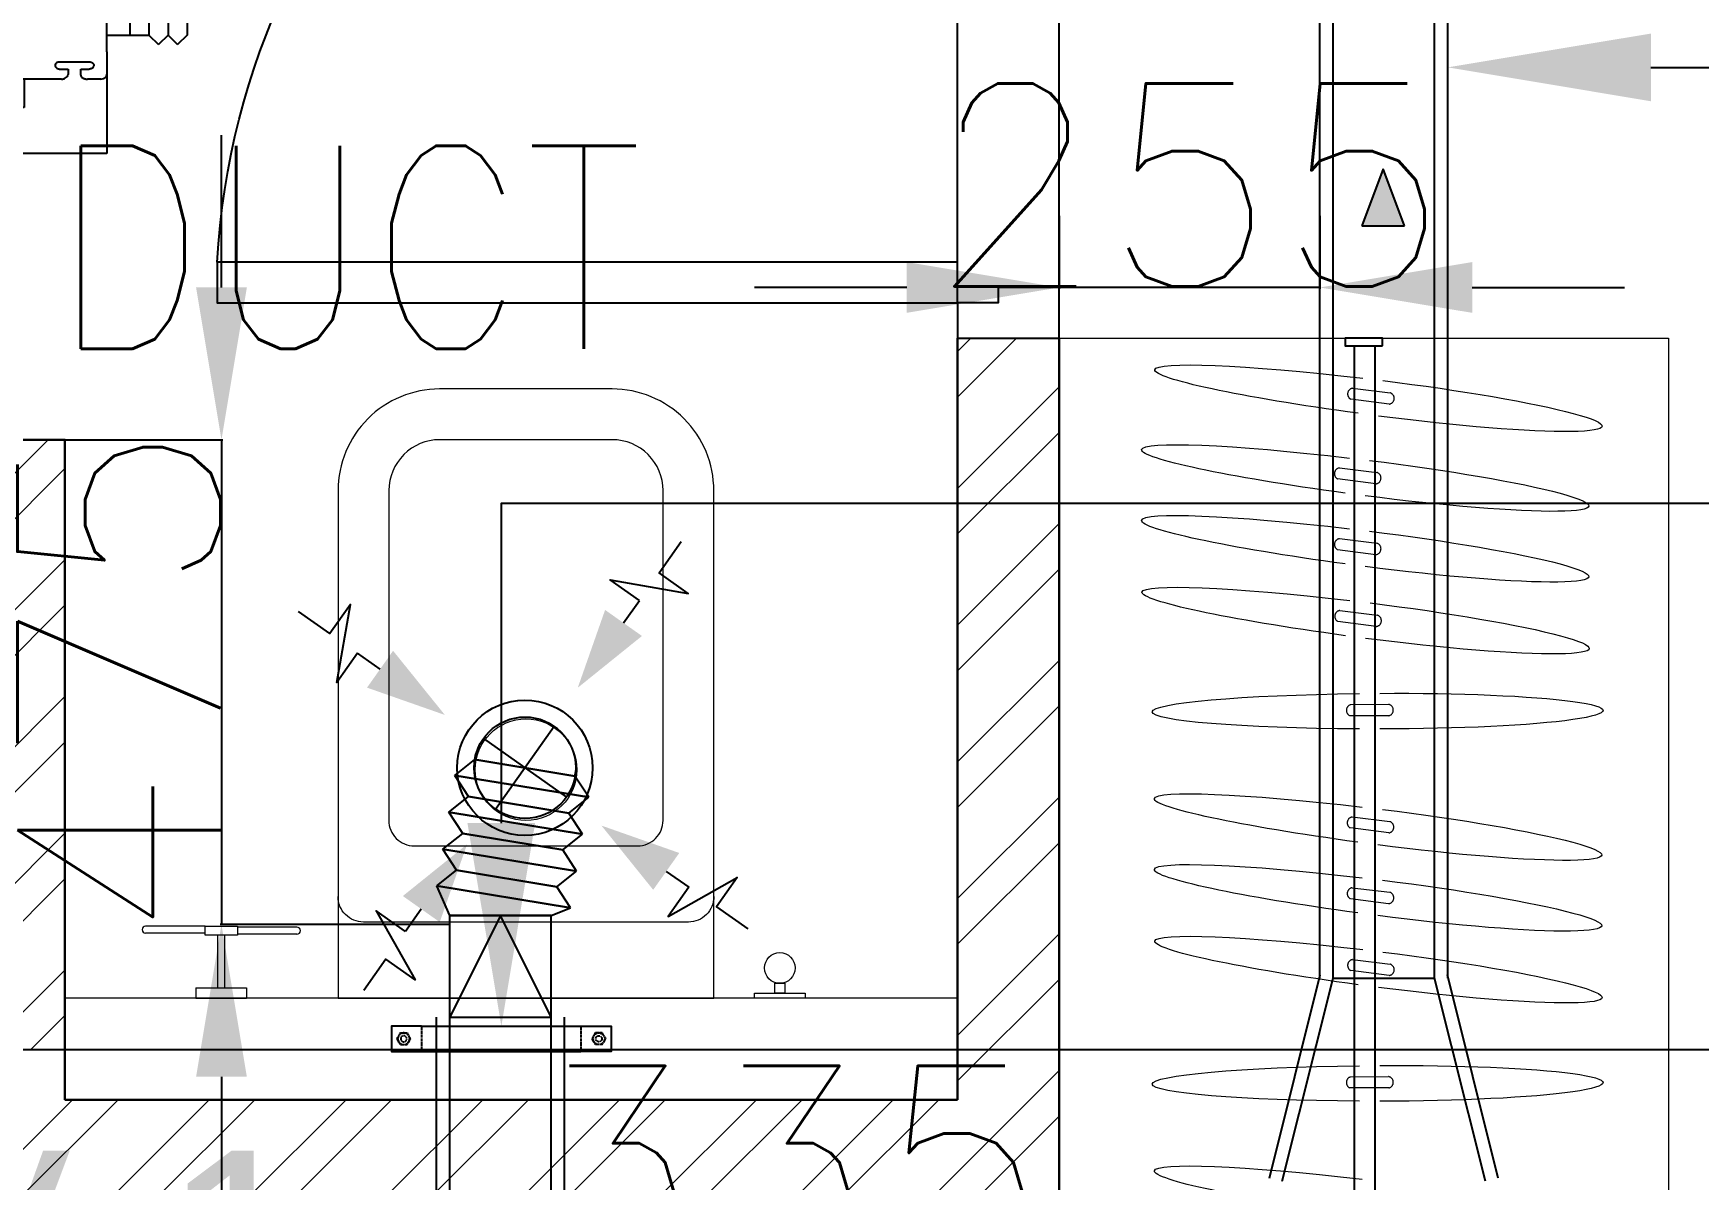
# Model space of a CAD drawing. Header units: millimetres. Extents: x -9226 to 166212, y -13 to 97274.
# Drawn here: x 41519 to 43159, y 28951 to 30080 of the extents above; entities that cross this region are included whole.
import ezdxf

# ---------------------------------------------------------------- set-up
doc = ezdxf.new("R2010")
doc.units = ezdxf.units.MM
doc.linetypes.add('23491-XR-AR-2ND FLOOR PLAN$0$23491-XR-AR-2ND FLOOR PLAN$0$Hidden_3', pattern=[7.14375, 4.7625, -2.38125])
doc.linetypes.add('HIDDEN', pattern=[9.525, 6.35, -3.175])
doc.layers.get('0').update_dxf_attribs({"color": 8})
doc.layers.get('Defpoints').update_dxf_attribs({"color": 8})
for name, color, linetype in [('-TEXT', 7, 'Continuous'), ('0.WALL OPENING', 2, 'Continuous'), ('1.INS', 8, 'Continuous'), ('1.support 2', 7, 'Continuous'), ('23491-GN-XR-PLOT LIMIT$0$ARCADE', 8, 'Continuous'), ('23491-GN-XR-PLOT LIMIT$0$RETAIL', 8, 'Continuous'), ('23491-XR-AR-2ND FLOOR PLAN$0$23491-XR-AR-2ND FLOOR PLAN$0$I-JOINERY HIDDEN', 8, '23491-XR-AR-2ND FLOOR PLAN$0$23491-XR-AR-2ND FLOOR PLAN$0$Hidden_3'), ('EAD', 30, 'Continuous'), ('ETA-AC-SUPPORT', 25, 'Continuous'), ('FAD', 3, 'Continuous'), ('IZ-EAD', 200, 'Continuous'), ('M-HVAC-FCU-02', 20, 'Continuous'), ('M-HVAC-FCU-05', 20, 'Continuous'), ('UNIT', 20, 'Continuous'), ('VCD SHE', 7, 'Continuous')]:
    doc.layers.add(name, color=color, linetype=linetype)
for name, color, linetype, lineweight in [('1.TAGGING', 7, 'Continuous', 5), ('1.XREF', 8, 'Continuous', 9), ('23491-XR-AR-2ND FLOOR PLAN$0$23491-XR-AR-2ND FLOOR PLAN$0$23491-XR-AR-TYP-FLOOR$0$A-FIXT-TOIT-PLAN', 8, 'Continuous', 5), ('23491-XR-AR-2ND FLOOR PLAN$0$23491-XR-AR-2ND FLOOR PLAN$0$23491-XR-AR-TYP-FLOOR$0$A-FURN-FREE-PLAN', 8, 'Continuous', 5), ('23491-XR-AR-2ND FLOOR PLAN$0$23491-XR-AR-2ND FLOOR PLAN$0$23491-XR-AR-TYP-FLOOR$0$A-WALL-PATT', 8, 'Continuous', 5), ('23491-XR-AR-2ND FLOOR PLAN$0$23491-XR-AR-2ND FLOOR PLAN$0$23491-XR-AR-TYP-FLOOR$0$Zone-6_30May22$0$TYP$0$2B+G+19+R Typical Floor$0$A-DOOR', 8, 'Continuous', 25), ('23491-XR-AR-2ND FLOOR PLAN$0$23491-XR-AR-2ND FLOOR PLAN$0$A-FURN-FREE-PLAN', 8, 'Continuous', 5), ('23491-XR-AR-2ND FLOOR PLAN$0$23491-XR-AR-2ND FLOOR PLAN$0$A-WALL', 8, 'Continuous', 30), ('23491-XR-AR-2ND FLOOR PLAN$0$A-ANNO-DIMS', 8, 'Continuous', 5), ('23491-XR-AR-2ND FLOOR PLAN$0$A-WALL-CAVI', 8, 'Continuous', 15), ('A-ANNO-DIMS', 8, 'Continuous', 9)]:
    doc.layers.add(name, color=color, linetype=linetype, lineweight=lineweight)
doc.styles.add('JSE', font='romans.shx', dxfattribs={"width": 0.85})
doc.styles.add('ROMANS', font='isocp.shx', dxfattribs={"width": 0.8})
doc.styles.add('SDC-TEXT-ARB', font='sdc-arb.shx', dxfattribs={"height": 0.5})
doc.styles.get("Standard").update_dxf_attribs({"font": 'romans.shx', "height": 200})
doc.dimstyles.new('ISO-25', dxfattribs={"dimtxt": 200, "dimasz": 150, "dimexe": 1.25, "dimexo": 0.625, "dimgap": 1, "dimtad": 1, "dimtoh": 1, "dimdec": 0, "dimrnd": 5, "dimtxsty": 'Standard', "dimcen": 2.5, "dimclrd": 256, "dimclre": 256, "dimclrt": 7, "dimadec": 0, "dimazin": 0, "dimtfac": 1, "dimtdec": 0, "dimtix": 1, "dimtmove": 2, "dimatfit": 3, "dimfxl": 1, "dimarcsym": 1})
doc.dimstyles.new('JSE-1.25', dxfattribs={"dimtxt": 200, "dimasz": 150, "dimexe": 0.18, "dimexo": 0.0625, "dimgap": 20, "dimtad": 1, "dimdec": 0, "dimrnd": 5, "dimzin": 0, "dimdsep": 46, "dimtxsty": 'ROMANS', "dimcen": 0.09, "dimclrd": 256, "dimclre": 256, "dimclrt": 7, "dimadec": 0, "dimazin": 0, "dimtfac": 1, "dimtdec": 0, "dimtofl": 0, "dimtmove": 0, "dimatfit": 3, "dimfxl": 1, "dimtolj": 1, "dimtzin": 0, "dimarcsym": 0})

# ---------------------------------------------------------------- blocks, each defined once
blk = doc.blocks.new('23491-GN-XR-PLOT LIMIT')
at = {"layer": '23491-GN-XR-PLOT LIMIT$0$ARCADE', "color": 8}
blk.add_lwpolyline([(48271.7, 23525.6, 0.000496), (5000, 16088.4), (5000, 11014.2, -0.000526), (50902.2, 18902.5), (55000, 23715.1), (55000, 82243.6), (50763.6, 86480), (9264.6, 86480), (5000, 82215.4), (5000, 81480), (48692.6, 81480), (50500, 80172.6), (50500, 25555.4)], format="xyb", close=True, dxfattribs=at)
at = {"layer": '23491-GN-XR-PLOT LIMIT$0$RETAIL', "color": 8}
blk.add_lwpolyline([(48271.7, 23525.6), (50500, 25555.4), (50500, 80172.6), (48692.6, 81480), (5000, 81480), (5000, 71480), (40000, 71480), (40000, 32256.2, 0.000401), (5000, 26236.7), (5000, 16088.4, -0.000496)], format="xyb", close=True, dxfattribs=at)
blk = doc.blocks.new('*U530')
at = {"layer": '23491-XR-AR-2ND FLOOR PLAN$0$23491-XR-AR-2ND FLOOR PLAN$0$I-JOINERY HIDDEN', "color": 8, "linetype": 'ByBlock', "ltscale": 5, "extrusion": (-5.56122e-21, -2.50539e-08, 1), "elevation": 0}
blk.add_lwpolyline([(257, 18.4), (264.6, 18.4), (264.6, -18.4), (257, -18.4)], close=True, dxfattribs=at)
at = {"layer": '23491-XR-AR-2ND FLOOR PLAN$0$23491-XR-AR-2ND FLOOR PLAN$0$I-JOINERY HIDDEN', "color": 8, "linetype": 'ByBlock', "ltscale": 5, "extrusion": (-5.56122e-21, -2.50539e-08, 1)}
blk.add_lwpolyline([(1749.5, 18.4), (1757, 18.4), (1757, -18.4), (1749.5, -18.4)], close=True, dxfattribs=at)
at = {"layer": '23491-XR-AR-2ND FLOOR PLAN$0$23491-XR-AR-2ND FLOOR PLAN$0$I-JOINERY HIDDEN', "color": 8, "linetype": 'ByBlock', "ltscale": 5, "extrusion": (-5.56122e-21, -2.50539e-08, 1), "elevation": 0}
for points in [[(1749.5, 11), (264.6, 11)], [(264.6, -9), (1749.5, -9)]]:
    blk.add_lwpolyline(points, dxfattribs=at)
blk = doc.blocks.new('*U505')
at = {"layer": '23491-XR-AR-2ND FLOOR PLAN$0$23491-XR-AR-2ND FLOOR PLAN$0$23491-XR-AR-TYP-FLOOR$0$Zone-6_30May22$0$TYP$0$2B+G+19+R Typical Floor$0$A-DOOR', "color": 8}
for p, q in [((0.765, 0), (0.035, 0)), ((0.75, -0.1), (0.05, -0.1))]:
    blk.add_line(p, q, dxfattribs=at)
blk.add_lwpolyline([(0.725, 0), (0.725, 0.7289), (0.765, 0.7289), (0.765, 0)], close=True, dxfattribs=at)
for points in [[(0.035, 0), (0, 0), (0, -0.1), (0.05, -0.1), (0.05, -0.04), (0.035, -0.04), (0.035, 0)], [(0.765, 0), (0.8, 0), (0.8, -0.1), (0.75, -0.1), (0.75, -0.04), (0.765, -0.04), (0.765, 0)]]:
    blk.add_lwpolyline(points, dxfattribs=at)
blk.add_arc((0.765, 0), 0.73, 93.1411, 180, dxfattribs=at)
blk = doc.blocks.new('23491-XR-AR-2ND FLOOR PLAN$0$wewewe')
at = {"color": 8, "ltscale": 0.05}
blk.add_line((42149, 29130, 0), (41859, 29130, 0), dxfattribs=at)
at = {"color": 8, "elevation": 0}
blk.add_lwpolyline([(42089, 29730), (41919, 29730, 0.414214), (41819, 29630), (41819, 29130), (42189, 29130), (42189, 29630, 0.414214)], format="xyb", close=True, dxfattribs=at)
at = {"color": 8, "ltscale": 0.2, "elevation": 0}
blk.add_lwpolyline([(42089, 29680), (41919, 29680, 0.414214), (41869, 29630), (41869, 29305, 0.414214), (41894, 29280), (42114, 29280, 0.414214), (42139, 29305), (42139, 29630, 0.414214)], format="xyb", close=True, dxfattribs=at)
at = {"color": 8, "elevation": 0}
blk.add_lwpolyline([(42189, 29230, -0.414214), (42164, 29205), (41844, 29205, -0.414214), (41819, 29230)], format="xyb", dxfattribs=at)
for points in [[(41688, 29201), (41629.5, 29201)], [(41688, 29194), (41629.5, 29194)], [(41700.5, 29140), (41700.5, 29192)], [(41707.5, 29140), (41707.5, 29192)], [(41778.5, 29200), (41720, 29200)], [(41778.5, 29193), (41720, 29193)], [(41679.1, 29140), (41679.1, 29130)], [(41679.1, 29140), (41728.9, 29140)], [(41679.1, 29130), (41728.9, 29130)], [(41728.9, 29140), (41728.9, 29130)]]:
    blk.add_lwpolyline(points, dxfattribs=at)
for points in [[(41720, 29201), (41720, 29192), (41688, 29192), (41688, 29201), (41720, 29201)], [(42249, 29135), (42249, 29144.6), (42259, 29144.6), (42259, 29135)], [(42429, 29030), (42429, 29130), (41550, 29130), (41550, 29030)], [(42229, 29130), (42229, 29135), (42279, 29135), (42279, 29130)]]:
    blk.add_lwpolyline(points, close=True, dxfattribs=at)
at = {"color": 8, "ltscale": 0.2}
blk.add_circle((42004, 29355, 0), 50, dxfattribs=at)
at = {"color": 8}
blk.add_circle((42254, 29159.7, 0), 15.1, dxfattribs=at)
for centre, start, end in [((41629.5, 29197.5, 0), 90.0002, 270.0002), ((41778.5, 29196.5, 0), 270.0002, 90.0002)]:
    blk.add_arc(centre, 3.5, start, end, dxfattribs=at)
at = {"layer": '23491-XR-AR-2ND FLOOR PLAN$0$23491-XR-AR-2ND FLOOR PLAN$0$A-WALL', "color": 8}
blk.add_line((41550, 29030), (42429, 29030), dxfattribs=at)
blk = doc.blocks.new('23491-XR-AR-2ND FLOOR PLAN')
at = {"layer": '23491-XR-AR-2ND FLOOR PLAN$0$23491-XR-AR-2ND FLOOR PLAN$0$23491-XR-AR-TYP-FLOOR$0$A-WALL-PATT'}
h = blk.add_hatch(dxfattribs=at)
h.set_pattern_fill('ANSI32', color=8, scale=10)
h.paths.add_polyline_path([(42059.9, 27280), (43029, 27280.1), (43029, 28180), (42429, 28180), (42429, 28930), (40150, 28930), (40150, 29080), (40500, 29080), (41450, 29080), (41550, 29030), (42429, 29030), (42429, 29780), (42529, 29780), (42529, 28280), (43129, 28280), (43129, 27280), (43600, 27280), (43600, 27180), (42059.9, 27180)])
h = blk.add_hatch(dxfattribs=at)
h.set_pattern_fill('ANSI32', color=8, scale=10)
h.set_pattern_definition([(45, (-457312.73, 563742.86), (-67.351921, 67.351921), []), (45, (-457267.83, 563742.86), (-67.351921, 67.351921), [])])
h.paths.add_polyline_path([(41450, 29080), (41550, 29080), (41550, 29680), (40650, 29680), (40650, 29580), (41450, 29580)])
at = {"layer": '23491-XR-AR-2ND FLOOR PLAN$0$23491-XR-AR-2ND FLOOR PLAN$0$23491-XR-AR-TYP-FLOOR$0$A-FURN-FREE-PLAN', "color": 8}
blk.add_lwpolyline([(42529, 29780), (43129, 29780), (43129, 28280)], dxfattribs=at)
at = {"layer": '23491-XR-AR-2ND FLOOR PLAN$0$23491-XR-AR-2ND FLOOR PLAN$0$A-FURN-FREE-PLAN', "color": 8}
for p, q in [((42853.9, 29715.1, 0), (42816.2, 29720, 0)), ((42818, 29730.8, 0), (42855, 29726.3, 0)), ((42805, 29652.3, 0), (42842, 29647.8, 0)), ((42840.9, 29636.5, 0), (42803.1, 29641.4, 0)), ((42840.9, 29566.8, 0), (42803.1, 29571.7, 0)), ((42805, 29582.6, 0), (42842, 29578.1, 0)), ((42805.4, 29511.8, 0), (42842.3, 29507.3, 0)), ((42841.3, 29496.1, 0), (42803.5, 29501, 0)), ((42853.7, 29408.1, 0), (42815.6, 29408.1, 0)), ((42816.1, 29419.1, 0), (42853.3, 29419.4, 0)), ((42817.6, 29308.5, 0), (42854.6, 29304, 0)), ((42853.6, 29292.7, 0), (42815.8, 29297.6, 0)), ((42853.5, 29223, 0), (42815.8, 29227.9, 0)), ((42817.6, 29238.8, 0), (42854.6, 29234.3, 0)), ((42818, 29168, 0), (42855, 29163.5, 0)), ((42853.9, 29152.3, 0), (42816.2, 29157.2, 0)), ((42816.1, 29052.5, 0), (42853.3, 29052.8, 0)), ((42853.7, 29041.5, 0), (42815.6, 29041.5, 0))]:
    blk.add_line(p, q, dxfattribs=at)
at = {"layer": '23491-XR-AR-2ND FLOOR PLAN$0$23491-XR-AR-2ND FLOOR PLAN$0$A-FURN-FREE-PLAN', "color": 8, "linetype": '23491-XR-AR-2ND FLOOR PLAN$0$23491-XR-AR-2ND FLOOR PLAN$0$Hidden_3', "ltscale": 10}
for centre, radius, start, end in [((42818.9, 29725.1, 0), 5.8, 98.9275, 241.7974), ((42853.2, 29720.8, 0), 5.78, 277.3818, 72.0344), ((42805.9, 29646.5, 0), 5.8, 98.9275, 241.7974), ((42840.2, 29642.3, 0), 5.78, 277.3818, 72.0344), ((42805.9, 29576.8, 0), 5.8, 98.9275, 241.7974), ((42840.2, 29572.6, 0), 5.78, 277.3818, 72.0344), ((42806.3, 29506.1, 0), 5.8, 98.9275, 241.7974), ((42840.6, 29501.8, 0), 5.78, 277.3818, 72.0344), ((42817.7, 29413.5, 0), 5.8, 106.3119, 249.1817), ((42852.3, 29413.7, 0), 5.78, 284.7662, 79.4188), ((42818.5, 29302.7, 0), 5.8, 98.9275, 241.7974), ((42852.8, 29298.5, 0), 5.78, 277.3818, 72.0344), ((42818.5, 29233, 0), 5.8, 98.9275, 241.7974), ((42852.8, 29228.8, 0), 5.78, 277.3818, 72.0344), ((42818.9, 29162.3, 0), 5.8, 98.9275, 241.7974), ((42853.2, 29158, 0), 5.78, 277.3818, 72.0344), ((42817.7, 29046.9, 0), 5.8, 106.3119, 249.1817), ((42852.3, 29047.1, 0), 5.78, 284.7662, 79.4188)]:
    blk.add_arc(centre, radius, start, end, dxfattribs=at)
at = {"layer": '23491-XR-AR-2ND FLOOR PLAN$0$23491-XR-AR-2ND FLOOR PLAN$0$A-FURN-FREE-PLAN', "color": 8, "lineweight": 0, "ltscale": 10, "extrusion": (-1.29042e-09, 1.18861e-10, -1)}
for centre, major_axis, ratio, start_param, end_param in [((42853.6, 29719.8, 0), (230.4, -29.1, 0), 0.075611, 1.691856, 4.591299), ((42853.6, 29719.8, 0), (210.1, -26.5, 0), 0.082947, 4.674333, 7.892004), ((42840.6, 29641.2, 0), (230.4, -29.1, 0), 0.075611, 1.691856, 4.591299), ((42840.6, 29641.2, 0), (210.1, -26.5, 0), 0.082947, 4.674333, 7.892004), ((42840.6, 29571.5, 0), (230.4, -29.1, 0), 0.075611, 1.691856, 4.591299), ((42840.6, 29571.5, 0), (210.1, -26.5, 0), 0.082947, 4.674333, 7.892004), ((42841, 29500.8, 0), (230.4, -29.1, 0), 0.075611, 1.691856, 4.591299), ((42841, 29500.8, 0), (210.1, -26.5, 0), 0.082947, 4.674333, 7.892004), ((42853.2, 29297.4, 0), (230.4, -29.1, 0), 0.075611, 1.691856, 4.591299), ((42853.2, 29297.4, 0), (210.1, -26.5, 0), 0.082947, 4.674333, 7.892004), ((42853.2, 29227.7, 0), (230.4, -29.1, 0), 0.075611, 1.691856, 4.591299), ((42853.2, 29227.7, 0), (210.1, -26.5, 0), 0.082947, 4.674333, 7.892004), ((42853.6, 29157, 0), (230.4, -29.1, 0), 0.075611, 1.691856, 4.591299), ((42853.6, 29157, 0), (210.1, -26.5, 0), 0.082947, 4.674333, 7.892004), ((42853.2, 28930.8, 0), (230.4, -29.1, 0), 0.075611, 1.691856, 4.591299)]:
    blk.add_ellipse(centre, major_axis=major_axis, ratio=ratio, start_param=start_param, end_param=end_param, dxfattribs=at)
at = {"layer": '23491-XR-AR-2ND FLOOR PLAN$0$23491-XR-AR-2ND FLOOR PLAN$0$A-FURN-FREE-PLAN', "color": 8, "lineweight": 0, "ltscale": 10, "extrusion": (-1.29499e-09, -4.79752e-11, -1)}
for centre, major_axis, ratio, start_param, end_param in [((42852.8, 29412.7, 0), (232.3, 0.8, 0), 0.075611, 1.691856, 4.591299), ((42852.8, 29412.7, 0), (211.8, 0.7, 0), 0.082947, 4.674333, 7.892004), ((42852.8, 29046.1, 0), (232.3, 0.8, 0), 0.075611, 1.691856, 4.591299), ((42852.8, 29046.1, 0), (211.8, 0.7, 0), 0.082947, 4.674333, 7.892004)]:
    blk.add_ellipse(centre, major_axis=major_axis, ratio=ratio, start_param=start_param, end_param=end_param, dxfattribs=at)
at = {"layer": '23491-XR-AR-2ND FLOOR PLAN$0$23491-XR-AR-2ND FLOOR PLAN$0$A-WALL', "color": 8}
for p, q in [((42429, 29030), (42429, 29780)), ((42529, 29780), (42529, 28280))]:
    blk.add_line(p, q, dxfattribs=at)
blk.add_lwpolyline([(41550, 29030), (41550, 29680), (40650, 29680)], dxfattribs=at)
at = {"layer": '23491-XR-AR-2ND FLOOR PLAN$0$A-ANNO-DIMS', "color": 8}
blk.add_line((42429, 29780), (42529, 29780), dxfattribs=at)
at = {"layer": '23491-XR-AR-2ND FLOOR PLAN$0$23491-XR-AR-2ND FLOOR PLAN$0$23491-XR-AR-TYP-FLOOR$0$A-FIXT-TOIT-PLAN', "color": 8}
blk.add_blockref('23491-XR-AR-2ND FLOOR PLAN$0$wewewe', (0, 0), dxfattribs=at)
at = {"layer": '23491-XR-AR-2ND FLOOR PLAN$0$23491-XR-AR-2ND FLOOR PLAN$0$23491-XR-AR-TYP-FLOOR$0$Zone-6_30May22$0$TYP$0$2B+G+19+R Typical Floor$0$A-DOOR', "color": 8, "xscale": -1000.000000000021, "yscale": 1000.000000000021, "zscale": 1000.000000000017, "rotation": 90}
blk.add_blockref('*U505', (42429, 30580), dxfattribs=at)
at = {"layer": '23491-XR-AR-2ND FLOOR PLAN$0$23491-XR-AR-2ND FLOOR PLAN$0$A-FURN-FREE-PLAN', "color": 8, "ltscale": 10, "extrusion": (2.50539e-08, -2.13691e-09, 1), "xscale": -0.9999999999999984, "rotation": 270.0000198461955}
blk.add_blockref('*U530', (42829, 28023, 0), dxfattribs=at)
at = {"layer": '23491-XR-AR-2ND FLOOR PLAN$0$A-WALL-CAVI', "color": 8}
blk.add_blockref('23491-GN-XR-PLOT LIMIT', (0, 0), dxfattribs=at)
blk = doc.blocks.new('XREF')
at = {"layer": 'A-ANNO-DIMS', "color": 8}
blk.add_blockref('23491-XR-AR-2ND FLOOR PLAN', (0, 0), dxfattribs=at)
blk = doc.blocks.new('IZ-DV 150')
at = {"layer": 'IZ-EAD'}
for p, q in [((0, 75), (0, -75)), ((-75, 0), (75, 0))]:
    blk.add_line(p, q, dxfattribs=at)
for points in [[(-4.5, 299.5), (-57.4, 299.5), (48.4, 349.7), (-4.5, 349.7), (-4.5, 406.3)], [(-4.5, 258.8), (-4.5, 299.5)], [(-299.5, 4.5), (-299.5, 57.4), (-349.7, -48.4), (-349.7, 4.5), (-406.3, 4.5)], [(299.5, 4.5), (299.5, 57.4), (349.7, -48.4), (349.7, 4.5), (406.3, 4.5)], [(-258.8, 4.5), (-299.5, 4.5)], [(258.8, 4.5), (299.5, 4.5)], [(-4.5, -258.8), (-4.5, -299.5)], [(-4.5, -299.5), (-57.4, -299.5), (48.4, -349.7), (-4.5, -349.7), (-4.5, -406.3)]]:
    blk.add_lwpolyline(points, dxfattribs=at)
for radius in [100, 75]:
    blk.add_circle((0, 0), radius, dxfattribs=at)
for points in [[(28.8, 258.8), (-4.5, 141.6), (-37.9, 258.8)], [(-258.8, -28.8), (-141.6, 4.5), (-258.8, 37.9)], [(258.8, -28.8), (141.6, 4.5), (258.8, 37.9)], [(28.8, -258.8), (-4.5, -141.6), (-37.9, -258.8)]]:
    blk.add_solid(points, dxfattribs=at)
blk = doc.blocks.new('HVAC-VOL-SPD-S01-M-01-0400 R-01$0$HVAC-VOL-SPD-S01-M-01-0400 R-01$0$A$C2F9C6816')
blk.add_hatch(color=256).paths.add_polyline_path([(-198.8, -78.6), (-398.8, -153.6), (-198.8, -228.6)])
for p, q in [((-198.8, -78.6), (-398.8, -153.6)), ((-198.8, -228.6), (-198.8, -78.6)), ((-398.8, -153.6), (-198.8, -228.6))]:
    blk.add_line(p, q)
blk = doc.blocks.new('t')
at = {"layer": 'ETA-AC-SUPPORT', "color": 7, "linetype": 'HIDDEN', "ltscale": 0.3, "extrusion": (2.40653e-07, 5.25136e-08, 1)}
for p, q in [((4429.3, -9484.4, 0), (4379.3, -9484.4, 0)), ((4392.9, -9513, 0), (4404.3, -9506.4, 0)), ((4392.9, -9526.2, 0), (4392.9, -9513, 0)), ((4392.9, -9526.2, 0), (4404.3, -9532.9, 0)), ((4415.8, -9513, 0), (4404.3, -9506.4, 0)), ((4415.8, -9526.2, 0), (4404.3, -9532.9, 0)), ((4415.8, -9526.2, 0), (4415.8, -9513, 0))]:
    blk.add_line(p, q, dxfattribs=at)
at = {"layer": 'ETA-AC-SUPPORT', "color": 7, "linetype": 'Continuous', "ltscale": 0.3, "extrusion": (2.40653e-07, 5.25136e-08, 1), "elevation": 0}
blk.add_lwpolyline([(4429.3, -9484.4), (4429.3, -9543.9), (4379.3, -9543.9), (4379.3, -9484.4)], dxfattribs=at)
at = {"layer": 'ETA-AC-SUPPORT', "color": 7, "linetype": 'HIDDEN', "ltscale": 0.3, "extrusion": (2.40653e-07, 5.25136e-08, 1)}
for radius in [11.5, 6]:
    blk.add_circle((4404.3, -9519.6, 0), radius, dxfattribs=at)
blk = doc.blocks.new('*U554')
at = {"layer": 'ETA-AC-SUPPORT', "color": 7, "linetype": 'Continuous', "ltscale": 0.3, "extrusion": (2.40653e-07, 5.25136e-08, 1)}
for p, q in [((4404.3, -9357.5, 0), (4404.3, -9514.1, 0)), ((4429.3, -9357.5, 0), (4429.3, -9514.1, 0))]:
    blk.add_line(p, q, dxfattribs=at)
at = {"color": 7, "linetype": 'Continuous', "xscale": -0.5, "yscale": 0.5, "zscale": 0.5, "rotation": 180}
blk.add_blockref('t', (2214.7, -14099.7, 0), dxfattribs=at)
at = {"color": 7, "linetype": 'Continuous', "xscale": 0.5, "yscale": 0.5, "zscale": 0.5}
blk.add_blockref('t', (2214.7, -4771.9, 0), dxfattribs=at)
blk = doc.blocks.new('DG')
at = {"color": 1}
for p, q in [((41953.6, 29364.9), (41954.6, 29370.8)), ((41934.1, 29349.4), (41953.6, 29364.9)), ((41953.6, 29364.9), (42052.3, 29348.6)), ((42052.3, 29348.6), (41953.6, 29364.9)), ((42052.3, 29348.6), (42053.3, 29354.6)), ((42065.8, 29327.8), (41934.1, 29349.4)), ((41947.6, 29328.6), (41934.1, 29349.4)), ((41934.1, 29349.4), (42065.8, 29327.8)), ((42065.8, 29327.8), (42052.3, 29348.6)), ((41928.2, 29313.1), (41947.6, 29328.6)), ((41947.6, 29328.6), (42046.3, 29312.3)), ((42046.3, 29312.3), (41947.6, 29328.6)), ((42046.3, 29312.3), (42065.8, 29327.8)), ((42059.8, 29291.5), (41928.2, 29313.1)), ((41941.7, 29292.3), (41928.2, 29313.1)), ((41928.2, 29313.1), (42059.8, 29291.5)), ((42059.8, 29291.5), (42046.3, 29312.3)), ((41922.2, 29276.8), (41941.7, 29292.3)), ((41941.7, 29292.3), (42040.3, 29276)), ((42040.3, 29276), (41941.7, 29292.3)), ((42040.3, 29276), (42059.8, 29291.5)), ((42053.8, 29255.2), (41922.2, 29276.8)), ((41935.7, 29256), (41922.2, 29276.8)), ((41922.2, 29276.8), (42053.8, 29255.2)), ((42053.8, 29255.2), (42040.3, 29276)), ((41916.2, 29240.5), (41935.7, 29256)), ((41935.7, 29256), (42034.4, 29239.7)), ((42034.4, 29239.7), (41935.7, 29256)), ((42047.9, 29218.9), (41916.2, 29240.5)), ((41929, 29211.4, 0), (41916.2, 29240.5)), ((41916.2, 29240.5), (42047.9, 29218.9)), ((42034.4, 29239.7), (42053.8, 29255.2)), ((42047.9, 29218.9), (42034.4, 29239.7)), ((41929, 29202.5, 0), (41929, 29211.4, 0)), ((41929, 29211.4, 0), (42029, 29211.4, 0)), ((42029, 29211.4, 0), (41929, 29211.4, 0)), ((42029, 29211.4, 0), (42047.9, 29218.9)), ((42029, 29198.1, 0), (42029, 29211.4, 0))]:
    blk.add_line(p, q, dxfattribs=at)
at = {"layer": 'EAD', "elevation": 0}
blk.add_lwpolyline([(41929, 29211.4), (42029, 29211.4)], dxfattribs=at)
blk = doc.blocks.new('*D456')
at = {"layer": 'Defpoints', "color": 0, "transparency": 16777216}
for p in [(42428.9, 28862.2), (42093.5, 28781, -0.1), (42428.9, 28781.1, -0.2)]:
    blk.add_point(p, dxfattribs=at)
at = {"layer": 'VCD SHE', "lineweight": -2, "transparency": 16777216}
for p, q in [((42093.5, 28781.6), (42093.5, 28863.4)), ((42428.9, 28781.8), (42428.9, 28863.4)), ((41943.5, 28862.2), (41793.5, 28862.2)), ((42093.5, 28862.2), (42428.9, 28862.2)), ((42578.9, 28862.2), (42728.9, 28862.2))]:
    blk.add_line(p, q, dxfattribs=at)
at = {"layer": 'VCD SHE', "transparency": 16777216}
for points in [[(41943.5, 28887.2), (41943.5, 28837.2), (42093.5, 28862.2)], [(42578.9, 28887.2), (42578.9, 28837.2), (42428.9, 28862.2)]]:
    blk.add_solid(points, dxfattribs=at)
at = {"layer": 'VCD SHE', "color": 7, "transparency": 16777216, "insert": (42261.2, 28963.2), "char_height": 200, "attachment_point": 5}
blk.add_mtext('335', dxfattribs=at)
blk = doc.blocks.new('*D457')
at = {"layer": 'Defpoints', "color": 0, "transparency": 16777216}
for p in [(41550, 29680), (41704.2, 29202.5), (41929, 29202.5, 0)]:
    blk.add_point(p, dxfattribs=at)
at = {"layer": 'VCD SHE', "lineweight": -2, "transparency": 16777216}
for p, q in [((41704.2, 29830), (41704.2, 29980)), ((41550.6, 29680), (41705.5, 29680)), ((41704.2, 29680), (41704.2, 29202.5)), ((41928.4, 29202.5), (41703, 29202.5)), ((41704.2, 29052.5), (41704.2, 28902.5))]:
    blk.add_line(p, q, dxfattribs=at)
at = {"layer": 'VCD SHE', "transparency": 16777216}
for points in [[(41679.2, 29830), (41729.2, 29830), (41704.2, 29680)], [(41679.2, 29052.5), (41729.2, 29052.5), (41704.2, 29202.5)]]:
    blk.add_solid(points, dxfattribs=at)
at = {"layer": 'VCD SHE', "color": 7, "transparency": 16777216, "insert": (41603.2, 29441.3), "char_height": 200, "attachment_point": 5, "rotation": 90}
blk.add_mtext('475', dxfattribs=at)
blk = doc.blocks.new('*D459')
at = {"layer": 'Defpoints', "color": 0, "transparency": 16777216}
for p in [(42529, 29901.2), (42785.8, 29901.2), (42529, 29830)]:
    blk.add_point(p, dxfattribs=at)
at = {"layer": 'VCD SHE', "lineweight": -2, "transparency": 16777216}
for p, q in [((42529, 29900.5), (42529, 29828.7)), ((42785.8, 29900.5), (42785.8, 29828.7)), ((42379, 29830), (42229, 29830)), ((42785.8, 29830), (42529, 29830)), ((42935.8, 29830), (43085.8, 29830))]:
    blk.add_line(p, q, dxfattribs=at)
at = {"layer": 'VCD SHE', "transparency": 16777216}
for points in [[(42379, 29855), (42379, 29805), (42529, 29830)], [(42935.8, 29855), (42935.8, 29805), (42785.8, 29830)]]:
    blk.add_solid(points, dxfattribs=at)
at = {"layer": 'VCD SHE', "color": 7, "transparency": 16777216, "insert": (42657.4, 29931), "char_height": 200, "attachment_point": 5}
blk.add_mtext('255', dxfattribs=at)
blk = doc.blocks.new('815')
at = {"layer": 'M-HVAC-FCU-02', "color": 30}
for p, q in [((-402.3, -23.8), (-402.3, -43.8)), ((402.3, -23.8), (402.3, -43.8)), ((-402.3, -43.8), (-412.3, -53.8)), ((402.3, -43.8), (-402.3, -43.8)), ((402.3, -43.8), (412.3, -53.8)), ((-402.3, -63.8), (-412.3, -53.8)), ((-402.3, -63.8), (-412.3, -73.8)), ((402.3, -63.8), (-402.3, -63.8)), ((402.3, -63.8), (412.3, -53.8)), ((402.3, -63.8), (412.3, -73.8)), ((-402.3, -83.8), (-412.3, -73.8)), ((402.3, -83.8), (-402.3, -83.8)), ((402.3, -83.8), (412.3, -73.8))]:
    blk.add_line(p, q, dxfattribs=at)
at = {"layer": 'M-HVAC-FCU-05', "color": 30}
for p, q in [((-422, 586.7), (-419.6, 592.1)), ((419.1, 592.3), (-419.6, 592.1)), ((-402.5, 592.1), (419.1, 592.3)), ((421.5, 586.9), (419.1, 592.3)), ((-422, 567.1), (-422, 586.7)), ((421.5, 567.3), (421.5, 586.9)), ((-450.2, 561.3), (-450.2, 551.6)), ((-422, 567.6), (-445.8, 567.6)), ((-422, 567.6), (421.5, 567.8)), ((421.5, 567.8), (445.3, 567.8)), ((449.7, 561.5), (449.7, 551.9)), ((-445.1, 544.6), (-439.4, 544.6)), ((-439.4, 544.6), (-439.4, 550.6)), ((-431.6, 552.7), (-431.6, 523.1)), ((431.1, 552.9), (431.2, 523.4)), ((438.9, 544.9), (438.9, 550.8)), ((444.7, 544.9), (438.9, 544.9)), ((-450.2, 524.3), (-450.2, 514.9)), ((-439.2, 531.3), (-445.9, 531.3)), ((-439.2, 524.5), (-439.2, 531.3)), ((438.7, 531.6), (445.5, 531.6)), ((438.7, 524.8), (438.7, 531.6)), ((449.7, 524.6), (449.7, 515.1)), ((-450, 47.3), (-450.2, 514.9)), ((-132, 517.4), (-265.5, 517.3)), ((-265.5, 517.3), (-265.4, 329.5)), ((-131.9, 329.6), (-132, 517.4)), ((140.3, 517.5), (273.7, 517.5)), ((140.3, 329.6), (140.3, 517.5)), ((273.7, 517.5), (273.8, 329.7)), ((450, 47.6), (449.7, 515.1)), ((29.7, 458.4), (-30.5, 458.4)), ((-30.4, 388.7), (-30.5, 458.4)), ((29.8, 388.7), (29.7, 458.4)), ((-132, 429.5), (-30.5, 429.5)), ((-132, 417.5), (-30.4, 417.6)), ((-31.8, 417.6), (-31.8, 329.6)), ((-30.4, 417.6), (-31.8, 417.6)), ((-30.4, 329.6), (-30.4, 417.6)), ((140.3, 429.5), (29.8, 429.5)), ((29.8, 329.6), (29.8, 417.6)), ((29.8, 417.6), (31.1, 417.6)), ((140.3, 417.6), (29.8, 417.6)), ((31.1, 417.6), (31.1, 329.6)), ((-30.4, 388.7), (29.8, 388.7)), ((418.7, 329.7), (-419, 329.5)), ((418.7, 288.1), (418.7, 329.7)), ((-418.9, 287.8), (-419, 329.5)), ((-417.9, 327.9), (417.6, 328.2)), ((-417.9, 327.9), (-417.9, 287.8)), ((-265.4, 329.5), (-131.9, 329.6)), ((-31.8, 329.6), (-30.4, 329.6)), ((31.1, 329.6), (29.8, 329.6)), ((273.8, 329.7), (140.3, 329.6)), ((417.6, 328.2), (417.6, 288.1)), ((-450.1, 287.8), (449.9, 288.1)), ((-531, 268.5), (-450.1, 268.6)), ((-530.9, -0.2), (-531, 268.5)), ((-480.8, 157), (-480.8, 182.5)), ((-480.8, 182.5), (-450, 182.5)), ((-450, 157), (-480.8, 157)), ((-480.8, 111.4), (-450, 111.4)), ((-480.8, 86), (-480.8, 111.4)), ((-450, 86), (-480.8, 86)), ((-450, 47.3), (-450, 56.9)), ((450, 47.6), (450, 57.2)), ((-439.2, 40.3), (-445, 40.3)), ((-439.2, 46.3), (-439.2, 40.3)), ((-431.4, 18.8), (-431.4, 48.4)), ((431.4, 19), (431.4, 48.6)), ((439.2, 46.5), (439.2, 40.6)), ((439.2, 40.6), (445, 40.6)), ((-450, 6.3), (-450, 20)), ((-445.7, 27), (-439, 27)), ((-439, 27), (-439, 20.2)), ((439, 27.3), (439, 20.4)), ((445.7, 27.3), (439, 27.3)), ((450, 6.6), (450, 20.3)), ((-420.5, -0.1), (420.5, 0.1)), ((402.3, 0.1), (402.3, -23.7)), ((420.2, 0.1), (444.7, 0.1)), ((-435, -0.1), (-530.9, -0.2)), ((-420.2, -0.1), (-444.7, -0.1)), ((-402.3, -0.1), (-402.3, -23.9)), ((402.3, -23.7), (-402.3, -23.9)), ((402.3, -23.7), (-402.3, -23.9))]:
    blk.add_line(p, q, dxfattribs=at)
at = {"layer": 'M-HVAC-FCU-05', "color": 30, "lineweight": 18}
for p, q in [((-300.6, 316.9), (307.7, 317.1)), ((-300.6, 233.5), (-300.6, 316.9)), ((307.7, 317.1), (307.7, 233.7)), ((307.7, 233.7), (-300.6, 233.5))]:
    blk.add_line(p, q, dxfattribs=at)
at = {"layer": 'M-HVAC-FCU-05', "color": 30}
for points in [[(-445.8, 567.6, 0.14745), (-447.3, 567.2, 0.057538), (-447.9, 566.8, 0.043631), (-448.4, 566.2, 0.037373), (-448.9, 565.4, 0.018686), (-449.2, 564.8, 0.02183), (-449.5, 563.9, 0.03988), (-450.1, 561.5, 0.006038), (-450.2, 561.3)], [(-435.5, 558.3, 0.03023), (-435.7, 558.3, 0.042163), (-436.2, 558.1, 0.109989), (-437.5, 557.3, 0.060394), (-438.2, 556.3, 0.042159), (-438.7, 555.4, 0.031845), (-439, 554.3, 0.028129), (-439.2, 553.1, 0.024443), (-439.4, 551.6, 0.013294), (-439.4, 550.6)], [(-431.6, 552.7, 0.018031), (-431.6, 553.2, 0.033701), (-431.7, 554.5, 0.041222), (-432, 555.7, 0.04728), (-432.4, 556.6, 0.066586), (-433, 557.4, 0.138842), (-434.5, 558.2, 0.036684), (-435, 558.3, 0.034492), (-435.5, 558.3)], [(431.1, 553, -0.018031), (431.1, 553.5, -0.033701), (431.3, 554.8, -0.041222), (431.6, 555.9, -0.04728), (432, 556.9, -0.066586), (432.6, 557.6, -0.138842), (434, 558.5, -0.036684), (434.5, 558.5, -0.034492), (435.1, 558.5)], [(435.1, 558.5, -0.03023), (435.3, 558.5, -0.042163), (435.7, 558.4, -0.109989), (437.1, 557.5, -0.060394), (437.8, 556.6, -0.042159), (438.3, 555.6, -0.031845), (438.6, 554.6, -0.028129), (438.8, 553.3, -0.024443), (438.9, 551.9, -0.013294), (438.9, 550.9)], [(445.3, 567.8, -0.14745), (446.8, 567.5, -0.057538), (447.4, 567, -0.043631), (447.9, 566.4, -0.037373), (448.4, 565.6, -0.018686), (448.7, 565, -0.02183), (449.1, 564.1, -0.03988), (449.7, 561.8, -0.006038), (449.7, 561.5)], [(-450.2, 551.6, 0.032566), (-450.1, 550.3, 0.04988), (-449.7, 548.7, 0.245422), (-445.4, 544.7, 0.018987), (-445.1, 544.6)], [(449.7, 551.9, -0.032566), (449.6, 550.6, -0.04988), (449.2, 549, -0.245422), (444.9, 544.9, -0.018987), (444.7, 544.9)], [(-445.9, 531.3, 0.028262), (-446.1, 531.3, 0.052211), (-446.7, 531.2, 0.123145), (-448.2, 530.2, 0.055731), (-448.9, 529.4, 0.037382), (-449.3, 528.6, 0.033882), (-449.7, 527.6, 0.029807), (-450, 526.4, 0.025735), (-450.1, 525, 0.009134), (-450.2, 524.3)], [(-435.3, 517.5, -0.026495), (-435.5, 517.5, -0.048004), (-436.1, 517.7, -0.118717), (-437.6, 518.9, -0.058793), (-438.3, 519.9, -0.041358), (-438.7, 521, -0.031459), (-439, 522.1, -0.027983), (-439.1, 523.3, -0.020442), (-439.2, 524.5)], [(-431.6, 523.1, -0.01724), (-431.7, 522.4, -0.027058), (-432, 521.1, -0.037824), (-432.5, 519.8, -0.040466), (-432.9, 518.9, -0.050447), (-433.5, 518.3, -0.055402), (-434, 517.9, -0.140685), (-435.3, 517.5)], [(431.2, 523.4, 0.01724), (431.3, 522.7, 0.027058), (431.6, 521.3, 0.037824), (432.1, 520, 0.040466), (432.5, 519.2, 0.050447), (433.1, 518.5, 0.055402), (433.6, 518.1, 0.140685), (434.9, 517.8)], [(434.9, 517.8, 0.026495), (435.1, 517.8, 0.048004), (435.7, 518, 0.118717), (437.2, 519.2, 0.058793), (437.9, 520.2, 0.041358), (438.3, 521.2, 0.031459), (438.6, 522.3, 0.027983), (438.7, 523.6, 0.020442), (438.7, 524.8)], [(445.5, 531.6, -0.028262), (445.6, 531.6, -0.052211), (446.3, 531.5, -0.123145), (447.8, 530.5, -0.055731), (448.5, 529.7, -0.037382), (448.9, 528.9, -0.033882), (449.3, 527.9, -0.029807), (449.5, 526.7, -0.025735), (449.7, 525.2, -0.009134), (449.7, 524.6)], [(-435.4, 54, 0.03023), (-435.6, 53.9, 0.042163), (-436, 53.8, 0.109989), (-437.3, 52.9, 0.060394), (-438.1, 52, 0.042159), (-438.5, 51, 0.031845), (-438.9, 50, 0.028129), (-439.1, 48.8, 0.024443), (-439.2, 47.3, 0.013294), (-439.2, 46.3)], [(-431.4, 48.4, 0.018031), (-431.4, 48.9, 0.033701), (-431.6, 50.2, 0.041222), (-431.8, 51.4, 0.04728), (-432.3, 52.3, 0.066586), (-432.9, 53.1, 0.138842), (-434.3, 53.9, 0.036684), (-434.8, 53.9, 0.034492), (-435.4, 54)], [(431.4, 48.6, -0.018031), (431.4, 49.1, -0.033701), (431.5, 50.4, -0.041222), (431.8, 51.6, -0.04728), (432.2, 52.5, -0.066586), (432.8, 53.3, -0.138842), (434.3, 54.1, -0.036684), (434.8, 54.2, -0.034492), (435.3, 54.2)], [(435.3, 54.2, -0.03023), (435.5, 54.2, -0.042163), (436, 54.1, -0.109989), (437.3, 53.2, -0.060394), (438, 52.3, -0.042159), (438.5, 51.3, -0.031845), (438.8, 50.3, -0.028129), (439.1, 49, -0.024443), (439.2, 47.5, -0.013294), (439.2, 46.5)], [(-445, 40.3, -0.018958), (-445.2, 40.4, -0.034322), (-445.9, 40.6, -0.196303), (-449.3, 44, -0.051286), (-449.8, 45.5, -0.034229), (-450, 46.7, -0.012756), (-450, 47.3)], [(445, 40.6, 0.018958), (445.2, 40.6, 0.034322), (445.9, 40.9, 0.196303), (449.3, 44.3, 0.051286), (449.8, 45.7, 0.034229), (449.9, 47, 0.012756), (450, 47.6)], [(-450, 20, -0.023667), (-449.9, 21.5, -0.027559), (-449.6, 22.9, -0.031647), (-449.3, 23.9, -0.050593), (-448.7, 25.1, -0.087102), (-447.7, 26.3, -0.09091), (-446.5, 26.9, -0.051146), (-445.9, 27, -0.028286), (-445.7, 27)], [(-439, 20.2, 0.024663), (-439, 18.7, 0.02816), (-438.8, 17.5, 0.038602), (-438.4, 16.3, 0.064309), (-437.7, 14.9, 0.093157), (-436.6, 13.7, 0.077975), (-435.5, 13.3, 0.035164), (-435.2, 13.2)], [(-435.2, 13.2, 0.153575), (-433.7, 13.6, 0.053761), (-433.2, 14.1, 0.04127), (-432.8, 14.6, 0.041237), (-432.3, 15.5, 0.025049), (-432, 16.2, 0.04783), (-431.4, 18.5, 0.006337), (-431.4, 18.8)], [(435.1, 13.4, -0.153575), (433.7, 13.9, -0.053761), (433.2, 14.3, -0.04127), (432.8, 14.8, -0.041237), (432.3, 15.7, -0.025049), (432, 16.5, -0.04783), (431.4, 18.8, -0.006337), (431.4, 19)], [(439, 20.4, -0.024663), (438.9, 19, -0.02816), (438.8, 17.8, -0.038602), (438.4, 16.5, -0.064309), (437.7, 15.2, -0.093157), (436.6, 14, -0.077975), (435.5, 13.5, -0.035164), (435.1, 13.4)], [(450, 20.3, 0.023667), (449.9, 21.8, 0.027559), (449.6, 23.1, 0.031647), (449.3, 24.2, 0.050593), (448.7, 25.4, 0.087102), (447.7, 26.5, 0.09091), (446.5, 27.1, 0.051146), (445.9, 27.3, 0.028286), (445.7, 27.3)], [(-444.7, -0.1, -0.056961), (-445.7, -0.1, -0.127139), (-447.5, 0.8, -0.061243), (-448.4, 1.7, -0.044469), (-449, 2.7, -0.028142), (-449.4, 3.6, -0.053001), (-450, 6.1, -0.008073), (-450, 6.3)], [(444.7, 0.1, 0.056961), (445.7, 0.2, 0.127139), (447.5, 1.1, 0.061243), (448.3, 2, 0.044469), (449, 3, 0.028142), (449.4, 3.9, 0.053001), (450, 6.3, 0.008073), (450, 6.6)]]:
    blk.add_lwpolyline(points, format="xyb", dxfattribs=at)
for centre, start_param, end_param in [((-430.2, 563), 4.712389, 10.995574), ((429.8, 563.2), -1.570796, 4.712389), ((-430.1, 345.7), 4.712389, 10.995574), ((429.8, 345.9), -1.570796, 4.712389)]:
    blk.add_ellipse(centre, major_axis=(0, 1.98), ratio=0.61, start_param=start_param, end_param=end_param, dxfattribs=at)
at = {"layer": 'M-HVAC-FCU-05', "color": 30, "lineweight": 18}
blk.add_ellipse((-407.9, 357.6), major_axis=(0, 17.9), ratio=0.61, start_param=-1.570796, end_param=4.712389, dxfattribs=at)
blk = doc.blocks.new('A$Cde8e162f')
at = {"layer": 'UNIT', "linetype": 'ByBlock', "xscale": 0.9059999999999998, "yscale": 0.945, "rotation": 179.9952536884985}
blk.add_blockref('815', (397.1, 7.4), dxfattribs=at)
blk = doc.blocks.new('A$Cae2e412a')
at = {"layer": '0.WALL OPENING', "rotation": 270}
blk.add_blockref('A$Cde8e162f', (30418.3, 20304.2, 0), dxfattribs=at)

msp = doc.modelspace()

# ---------------------------------------------------------------- block references
at = {"layer": '1.XREF'}
msp.add_blockref('XREF', (0, 0), dxfattribs=at)

# ---------------------------------------------------------------- next in the draw order: linework, layer by layer
at = {"layer": '1.INS'}
for points in [[(42785.8, 29149.6), (42785.8, 30652.7)], [(42911.8, 29149.6), (42911.8, 30652.7)]]:
    msp.add_lwpolyline(points, dxfattribs=at)
at = {"layer": '1.INS', "color": 7}
msp.add_lwpolyline([(43111.8, 30046.8), (55000, 30046.8)], dxfattribs=at)
at = {"layer": '1.INS'}
for points, elevation in [([(42736.2, 28952.8), (42786.2, 29152.8)], -0.2), ([(42961.4, 28952.8), (42911.4, 29152.8)], -0.2), ([(41916, 28123.5), (41916, 29111.4)], 0), ([(42042, 28123.5), (42042, 29111.4)], 0)]:
    msp.add_lwpolyline(points, dxfattribs=dict(at, elevation=elevation))
at = {"layer": '1.INS', "color": 7}
msp.add_solid([(43111.8, 30013.4), (42911.8, 30046.8), (43111.8, 30080.1)], dxfattribs=at)
at = {"layer": 'EAD', "elevation": 0}
for points in [[(41929, 29111.4), (41929, 29211.4)], [(42029, 29111.4), (41979, 29211.4), (41929, 29111.4)], [(42029, 29111.4), (42029, 29211.4)], [(41929, 28123.5), (41929, 29111.4)], [(41929, 29111.4), (42029, 29111.4)], [(42029, 28123.5), (42029, 29111.4)]]:
    msp.add_lwpolyline(points, dxfattribs=at)
at = {"layer": 'FAD'}
for points in [[(42798.8, 29149.6), (42798.8, 30652.7)], [(42898.8, 29149.6), (42898.8, 30652.7)], [(42798.8, 29149.6), (42898.8, 29149.6)]]:
    msp.add_lwpolyline(points, dxfattribs=at)
at = {"layer": 'FAD', "color": 7, "elevation": 0}
msp.add_lwpolyline([(41979.8, 29302.5), (41979.8, 29617.6), (45200.7, 29617.6)], dxfattribs=at)
at = {"layer": 'FAD', "elevation": -0.2}
for points in [[(42748.8, 28949.6), (42798.8, 29149.6)], [(42948.8, 28949.6), (42898.8, 29149.6)]]:
    msp.add_lwpolyline(points, dxfattribs=at)
at = {"layer": 'FAD', "color": 7}
msp.add_solid([(42013.1, 29302.5, 0), (41979.8, 29102.5, 0), (41946.4, 29302.5, 0)], dxfattribs=at)

# ---------------------------------------------------------------- next in the draw order: block references
at = {"color": 8, "extrusion": (-8.38789e-07, 4.88119e-06, 1), "xscale": 0.6666666666666704, "yscale": 0.6666666666666704, "zscale": 0.6666666666666704, "rotation": 54.75053498729775}
msp.add_blockref('IZ-DV 150', (42003, 29356.9, 0.1), dxfattribs=at)
at = {"layer": '1.support 2', "linetype": 'ByBlock', "extrusion": (-3.5195e-05, -4.02055e-07, 1), "xscale": 1.001591528757322, "yscale": 1.001591528757322, "zscale": 1.001591528757322, "rotation": 89.99999999918921}
msp.add_blockref('*U554', (32528.9, 24666.1, -1.5), dxfattribs=at)
at = {"layer": 'EAD', "color": 30, "true_color": 0xf26722}
msp.add_blockref('DG', (0, 0), dxfattribs=at)
at = {"layer": 'FAD', "color": 3, "extrusion": (3.38677e-05, -9.58298e-06, 1), "xscale": 0.2806605134667018, "yscale": 0.2806605134667018, "zscale": 0.2806605134667018, "rotation": 270.0000000185955}
msp.add_blockref('HVAC-VOL-SPD-S01-M-01-0400 R-01$0$HVAC-VOL-SPD-S01-M-01-0400 R-01$0$A$C2F9C6816', (42891.1, 29834.8, 1.2), dxfattribs=at)
at = {"layer": 'VCD SHE'}
msp.add_blockref('A$Cae2e412a', (11165.6, 10535.8, 0), dxfattribs=at)

# ---------------------------------------------------------------- next in the draw order: texts
at = {"layer": '-TEXT', "extrusion": (3.5195e-05, 4.02055e-07, 1), "insert": (41536.6, 30303, -8.7), "char_height": 200, "width": 2536.527, "attachment_point": 1, "text_direction": (1, 0, -3.5e-05), "style": 'JSE'}
msp.add_mtext('100 FLEX\\PDUCT', dxfattribs=at)
at = {"layer": 'VCD SHE', "style": 'SDC-TEXT-ARB'}
msp.add_text('DV-1', height=200, dxfattribs=at).set_placement((41184.5, 28779.9, -0.2))

# ---------------------------------------------------------------- next in the draw order: dimensions: what is measured, and where the dimension line sits
at = {"layer": 'VCD SHE'}
for base, p1, p2, picture, middle in [((42529, 29830), (42785.8, 29901.2), (42529, 29901.2), '*D459', (42657.4, 29931)), ((42428.9, 28862.2), (42093.5, 28781, -0.1), (42428.9, 28781.1, -0.2), '*D456', (42261.2, 28963.2))]:
    dim = msp.add_linear_dim(base=base, p1=p1, p2=p2, dimstyle='ISO-25', dxfattribs=at)
    dim.commit()
    dim.dimension.update_dxf_attribs({"geometry": picture, "text_midpoint": middle})
dim = msp.add_linear_dim(base=(41704.2217, 29202.5013), p1=(41549.9985, 29680), p2=(41929.0288, 29202.5013, 0), angle=90, dimstyle='ISO-25', dxfattribs=at)
dim.commit()
dim.dimension.update_dxf_attribs({"geometry": '*D457', "text_midpoint": (41603.2217, 29441.2507)})

# ---------------------------------------------------------------- next in the draw order: leaders
at = {"layer": '1.TAGGING', "color": 6}
msp.add_leader([(41056.3, 30045.9, 0), (41056.3, 29079.4, 0), (50500, 29079.4, 0)], dimstyle='JSE-1.25', override={"dimgap": 20, "dimtad": 0}, dxfattribs=at)

doc.saveas('drawing.dxf')
